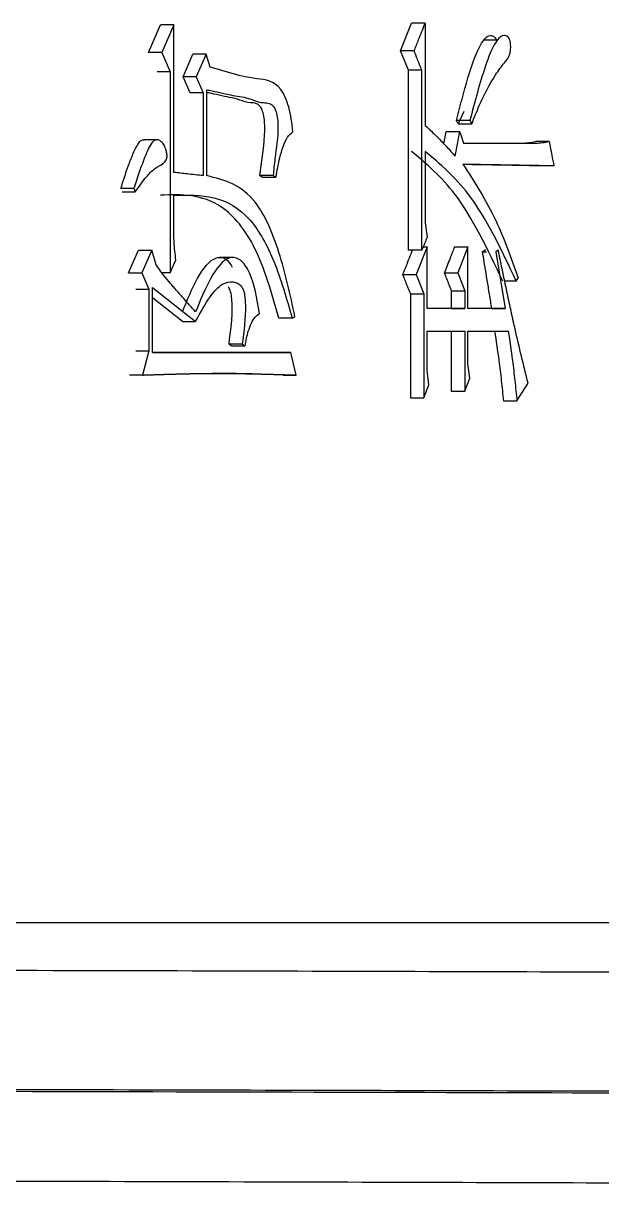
# Model space of a CAD drawing. Header units: millimetres. Extents: x 1852 to 4288, y 681 to 2404.
# Drawn here: x 2969.16 to 2973.01, y 942.27 to 950.04 of the extents above; entities that cross this region are included whole.
import ezdxf

# ---------------------------------------------------------------- set-up
doc = ezdxf.new("R2010")
doc.units = ezdxf.units.MM

msp = doc.modelspace()

# ---------------------------------------------------------------- linework, layer by layer
at = {"color": 7, "linetype": 'Continuous', "lineweight": 25}
for p, q in [((2971.6722, 949.8594), (2971.7455, 950.0433)), ((2971.8353, 950.0433), (2971.8353, 949.3618)), ((2969.9911, 949.8486), (2970.0713, 950.0325)), ((2970.1589, 950.0325), (2970.0713, 950.0325)), ((2970.1589, 950.0325), (2970.0786, 949.8486)), ((2970.1589, 949.0481), (2970.1589, 950.0325)), ((2972.3172, 949.9313), (2972.2257, 949.9313)), ((2970.0786, 949.8486), (2969.9911, 949.8486)), ((2970.0786, 949.8486), (2970.1354, 949.7188)), ((2970.2215, 949.6863), (2970.2868, 949.8378)), ((2970.3747, 949.8378), (2970.2868, 949.8378)), ((2970.3747, 949.8378), (2970.3093, 949.6863)), ((2970.4027, 949.7512), (2970.3747, 949.8378)), ((2971.724, 949.7296), (2971.6722, 949.8594)), ((2971.7619, 949.8594), (2971.6722, 949.8594)), ((2971.7239, 948.5289), (2971.724, 949.7296)), ((2971.8137, 949.7296), (2971.724, 949.7296)), ((2971.8137, 948.5289), (2971.8137, 949.7296)), ((2970.1354, 949.7188), (2970.0478, 949.7188)), ((2970.1354, 949.7188), (2970.1353, 948.3774)), ((2970.3093, 949.6863), (2970.2215, 949.6863)), ((2970.2681, 949.5782), (2970.2215, 949.6863)), ((2970.3093, 949.6863), (2970.356, 949.5782)), ((2970.356, 949.5782), (2970.2681, 949.5782)), ((2970.356, 949.5782), (2970.356, 949.0265)), ((2970.3794, 949.0265), (2970.3794, 949.5998)), ((2972.0924, 949.4554), (2972.0563, 949.3728)), ((2972.1339, 949.3942), (2972.0437, 949.3942)), ((2972.0563, 949.3728), (2972.1465, 949.3728)), ((2970.0498, 949.266), (2969.9618, 949.266)), ((2971.9612, 949.238), (2971.976, 949.3186)), ((2972.0661, 949.3186), (2971.976, 949.3186)), ((2971.8353, 949.1887), (2971.8353, 948.7128)), ((2972.0915, 949.2429), (2972.5262, 949.2429)), ((2972.0915, 949.2429), (2972.4355, 949.2429)), ((2972.4355, 949.2429), (2972.5262, 949.2429)), ((2972.6615, 949.2537), (2972.5706, 949.2537)), ((2972.6942, 949.0914), (2972.6032, 949.0914)), ((2970.822, 949.0265), (2970.7335, 949.0265)), ((2970.7518, 949.0157), (2970.8403, 949.0157)), ((2969.8931, 948.94), (2969.8058, 948.94)), ((2969.8931, 948.94), (2969.9027, 948.9182)), ((2970.1589, 948.6803), (2970.1589, 948.8967)), ((2971.8353, 948.7128), (2971.8482, 948.6154)), ((2969.8583, 948.3774), (2969.9248, 948.5289)), ((2969.9248, 948.5289), (2970.0122, 948.5289)), ((2970.0122, 948.5289), (2969.9456, 948.3774)), ((2970.0407, 948.4315), (2970.0122, 948.5289)), ((2971.8137, 948.5289), (2971.7239, 948.5289)), ((2971.8482, 948.5505), (2971.7749, 948.3667)), ((2971.8223, 948.5505), (2971.8482, 948.5505)), ((2971.8482, 948.1395), (2971.8482, 948.5505)), ((2972.1212, 948.5506), (2972.0534, 948.3775)), ((2972.1212, 948.1395), (2972.1212, 948.5506)), ((2972.2158, 948.5181), (2972.2325, 948.5289)), ((2972.2158, 948.5181), (2972.2457, 948.5181)), ((2972.2398, 948.5289), (2972.2325, 948.5289)), ((2972.3229, 948.5289), (2972.3062, 948.5181)), ((2972.3062, 948.5181), (2972.3688, 948.1395)), ((2970.1353, 948.3774), (2970.1731, 948.464)), ((2970.5522, 948.4803), (2970.464, 948.4803)), ((2969.8583, 948.3774), (2969.9456, 948.3774)), ((2969.9456, 948.3774), (2969.9932, 948.2693)), ((2970.1353, 948.3774), (2970.0808, 948.3774)), ((2971.6851, 948.3667), (2971.7749, 948.3667)), ((2971.7749, 948.3667), (2971.8266, 948.2368)), ((2971.9633, 948.3775), (2972.0534, 948.3775)), ((2972.0534, 948.3775), (2972.1, 948.2585)), ((2972.4435, 948.3234), (2972.4559, 948.345)), ((2969.9058, 948.2693), (2969.9932, 948.2693)), ((2969.9932, 948.2693), (2969.9932, 947.8582)), ((2970.017, 948.2801), (2970.3046, 948.0529)), ((2970.017, 947.8474), (2970.017, 948.2801)), ((2972.0098, 948.2585), (2972.1, 948.2585)), ((2972.0098, 948.2585), (2972.0098, 948.1395)), ((2972.1, 948.2585), (2972.1, 948.1395)), ((2972.4435, 948.3234), (2972.3658, 948.3234)), ((2970.2168, 948.0529), (2970.017, 948.2109)), ((2971.7368, 948.2368), (2971.8266, 948.2368)), ((2971.8266, 948.2368), (2971.8266, 947.5445)), ((2972.1, 948.1395), (2971.8482, 948.1395)), ((2972.0098, 948.1395), (2971.8482, 948.1395)), ((2972.0098, 948.1395), (2972.1, 948.1395)), ((2972.3688, 948.1395), (2972.1212, 948.1395)), ((2972.2783, 948.1395), (2972.1212, 948.1395)), ((2972.2783, 948.1395), (2972.3688, 948.1395)), ((2970.2168, 948.0529), (2970.3046, 948.0529)), ((2970.9493, 948.0746), (2970.9674, 948.0854)), ((2971.8482, 947.988), (2972.1, 947.9881)), ((2971.8482, 947.7284), (2971.8482, 947.988)), ((2972.0098, 947.9881), (2972.0098, 947.5878)), ((2972.1, 947.9881), (2972.1, 947.5878)), ((2972.1212, 947.9881), (2972.3896, 947.9881)), ((2972.1212, 947.7717), (2972.1212, 947.9881)), ((2970.6158, 947.9015), (2970.5276, 947.9015)), ((2970.5276, 947.9015), (2970.546, 947.8907)), ((2970.546, 947.8907), (2970.6342, 947.8907)), ((2970.6158, 947.9015), (2970.6342, 947.8907)), ((2969.9058, 947.8582), (2969.9932, 947.8582)), ((2969.9932, 947.8582), (2969.9504, 947.6959)), ((2970.9402, 947.8474), (2970.017, 947.8474)), ((2970.017, 947.8474), (2970.8516, 947.8474)), ((2970.8516, 947.8474), (2970.9402, 947.8474)), ((2970.9764, 947.696), (2970.9402, 947.8474)), ((2971.8611, 947.6311), (2971.8482, 947.7284)), ((2972.1338, 947.6743), (2972.1212, 947.7717)), ((2969.9504, 947.6959), (2969.863, 947.6959)), ((2970.8877, 947.696), (2970.9764, 947.696)), ((2971.8266, 947.5445), (2971.8611, 947.6311)), ((2972.1, 947.5878), (2972.1338, 947.6743)), ((2972.4477, 947.5229), (2972.522, 947.6419)), ((2972.0098, 947.5878), (2972.1, 947.5878)), ((2971.7368, 947.5445), (2971.8266, 947.5445)), ((2972.357, 947.5229), (2972.4477, 947.5229))]:
    msp.add_line(p, q, dxfattribs=at)
at = {"color": 7, "linetype": 'Continuous', "lineweight": 25, "flags": 128}
for points in [[(2971.8353, 950.0433), (2971.7904, 950.0433), (2971.7455, 950.0433)], [(2972.0563, 949.3728), (2972.0531, 949.3782), (2972.0499, 949.3836), (2972.0437, 949.3942)], [(2972.1339, 949.3942), (2972.1402, 949.3835), (2972.1465, 949.3728)], [(2969.8154, 948.9182), (2969.846, 948.9182), (2969.8744, 948.9182), (2969.9027, 948.9182)], [(2972.031, 948.5506), (2972.0538, 948.5506), (2972.0875, 948.5506), (2972.1212, 948.5506)], [(2971.7368, 948.2368), (2971.7368, 947.8907), (2971.7368, 947.5445)], [(2970.9493, 948.0746), (2970.9133, 948.0746), (2970.887, 948.0746), (2970.8606, 948.0746)]]:
    msp.add_lwpolyline(points, dxfattribs=at)
at = {"color": 7, "linetype": 'Continuous', "lineweight": 25}
for points, knots in [([(2971.7619, 949.8594), (2971.7719, 949.8844), (2971.7891, 949.9275), (2971.8136, 949.9888), (2971.828, 950.0252), (2971.8353, 950.0433)], [0, 0, 0, 0, 0.407194, 0.703597, 1, 1, 1, 1]), ([(2972.0437, 949.3942), (2972.0563, 949.442), (2972.0939, 949.5855), (2972.1468, 949.7744), (2972.2066, 949.9086), (2972.246, 949.9558), (2972.2709, 949.9631), (2972.2901, 949.9589), (2972.3014, 949.9486), (2972.3077, 949.9383), (2972.3093, 949.9318), (2972.3094, 949.9313)], [0, 0, 0, 0, 0.186803, 0.560962, 0.749178, 0.825797, 0.902611, 0.942659, 0.97537, 0.998161, 1, 1, 1, 1]), ([(2972.1465, 949.3728), (2972.1629, 949.4137), (2972.2112, 949.5337), (2972.2844, 949.6733), (2972.3534, 949.7695), (2972.3896, 949.8075), (2972.4023, 949.845), (2972.4062, 949.8738), (2972.4061, 949.9018), (2972.4024, 949.9259), (2972.3955, 949.944), (2972.3835, 949.9575), (2972.3628, 949.964), (2972.3344, 949.9552), (2972.287, 949.893), (2972.2367, 949.7625), (2972.1828, 949.5816), (2972.1503, 949.4568), (2972.1339, 949.3942)], [0, 0, 0, 0, 0.09565, 0.280795, 0.373244, 0.419662, 0.436462, 0.4533, 0.470465, 0.483389, 0.496387, 0.510841, 0.535897, 0.579802, 0.622961, 0.750748, 0.875017, 1, 1, 1, 1]), ([(2971.8137, 949.7296), (2971.8088, 949.7421), (2971.7988, 949.7671), (2971.7816, 949.8103), (2971.7692, 949.8411), (2971.7619, 949.8594)], [0, 0, 0, 0, 0.288432, 0.576865, 1, 1, 1, 1]), ([(2970.9538, 949.3186), (2970.9468, 949.3756), (2970.9331, 949.4867), (2970.8545, 949.6609), (2970.6607, 949.6714), (2970.5052, 949.7195), (2970.4027, 949.7512)], [0, 0, 0, 0, 0.1295403, 0.2526388, 0.50766, 1, 1, 1, 1]), ([(2970.3794, 949.5998), (2970.3911, 949.5975), (2970.4495, 949.5864), (2970.5471, 949.5603), (2970.6531, 949.549), (2970.7267, 949.5137), (2970.7734, 949.5136), (2970.8069, 949.5064), (2970.8291, 949.4842), (2970.8433, 949.4505), (2970.8525, 949.4054), (2970.857, 949.2978), (2970.8359, 949.1735), (2970.8256, 949.0647), (2970.822, 949.0266)], [0, 0, 0, 0, 0.051282, 0.25636, 0.431754, 0.51946, 0.589456, 0.639546, 0.668094, 0.696777, 0.732309, 0.768498, 0.918801, 1, 1, 1, 1]), ([(2970.7335, 949.0266), (2970.7363, 949.0487), (2970.7503, 949.1585), (2970.7703, 949.287), (2970.7631, 949.4116), (2970.7536, 949.4541), (2970.7396, 949.4854), (2970.7064, 949.5175), (2970.6638, 949.5085), (2970.6064, 949.5293), (2970.549, 949.547), (2970.4794, 949.5575), (2970.4231, 949.573), (2970.3896, 949.5797), (2970.3794, 949.5817)], [0, 0, 0, 0, 0.054921, 0.272966, 0.312507, 0.352188, 0.383382, 0.414603, 0.535292, 0.594414, 0.712513, 0.830508, 0.948503, 1, 1, 1, 1]), ([(2971.8353, 949.3618), (2971.8633, 949.3359), (2971.9115, 949.2913), (2971.9781, 949.2209), (2972.0169, 949.1778), (2972.0364, 949.1563)], [0, 0, 0, 0, 0.409741, 0.70481, 1, 1, 1, 1]), ([(2969.8058, 948.94), (2969.822, 948.9908), (2969.8472, 949.0704), (2969.884, 949.165), (2969.9101, 949.2205), (2969.9314, 949.2548), (2969.9488, 949.2668), (2969.9584, 949.2653), (2969.9618, 949.2647)], [0, 0, 0, 0, 0.385113, 0.602792, 0.768152, 0.874694, 0.955427, 1, 1, 1, 1]), ([(2969.9027, 948.9182), (2969.9269, 948.9532), (2969.9673, 949.0115), (2970.0292, 949.0766), (2970.073, 949.0951), (2970.0991, 949.1172), (2970.1078, 949.1297), (2970.1126, 949.1419), (2970.1145, 949.1555), (2970.1136, 949.1738), (2970.1079, 949.2005), (2970.0956, 949.231), (2970.0762, 949.2555), (2970.055, 949.2669), (2970.0337, 949.2665), (2970.0007, 949.2354), (2969.9673, 949.155), (2969.9278, 949.0503), (2969.9047, 948.9768), (2969.8931, 948.94)], [0, 0, 0, 0, 0.156412, 0.260868, 0.365462, 0.392662, 0.410241, 0.42134, 0.432549, 0.445637, 0.467959, 0.506678, 0.545841, 0.586947, 0.621916, 0.6571, 0.775363, 0.887354, 1, 1, 1, 1]), ([(2970.8403, 949.0157), (2970.8483, 949.0596), (2970.8615, 949.1316), (2970.888, 949.2213), (2970.9161, 949.2879), (2970.9414, 949.3084), (2970.9538, 949.3186)], [0, 0, 0, 0, 0.349071, 0.571765, 0.789358, 1, 1, 1, 1]), ([(2972.0364, 949.1563), (2972.0392, 949.1717), (2972.0448, 949.2024), (2972.0547, 949.2565), (2972.0618, 949.2952), (2972.0661, 949.3186)], [0, 0, 0, 0, 0.283862, 0.567725, 1, 1, 1, 1]), ([(2972.0661, 949.3186), (2972.0682, 949.3123), (2972.0735, 949.2965), (2972.082, 949.2713), (2972.0884, 949.2523), (2972.0915, 949.2429)], [0, 0, 0, 0, 0.250001, 0.6250002, 1, 1, 1, 1]), ([(2972.3529, 948.3234), (2972.2526, 948.5348), (2972.0749, 948.9092), (2971.8454, 949.1039), (2971.7455, 949.1887)], [0, 0, 0, 0, 0.564667, 1, 1, 1, 1]), ([(2972.4435, 948.3234), (2972.343, 948.5348), (2972.1651, 948.9093), (2971.9353, 949.104), (2971.8353, 949.1887)], [0, 0, 0, 0, 0.564597, 1, 1, 1, 1]), ([(2972.4355, 949.2429), (2972.4516, 949.2432), (2972.4823, 949.2437), (2972.5274, 949.2459), (2972.5562, 949.2511), (2972.5706, 949.2537)], [0, 0, 0, 0, 0.356279, 0.6779441, 1, 1, 1, 1]), ([(2972.5262, 949.2429), (2972.5423, 949.2432), (2972.573, 949.2437), (2972.6182, 949.2459), (2972.6471, 949.2511), (2972.6615, 949.2537)], [0, 0, 0, 0, 0.355817, 0.677713, 1, 1, 1, 1]), ([(2972.6615, 949.2537), (2972.6646, 949.2387), (2972.6706, 949.2087), (2972.6815, 949.1546), (2972.6893, 949.1155), (2972.6942, 949.0914)], [0, 0, 0, 0, 0.277507, 0.555013, 1, 1, 1, 1]), ([(2970.356, 949.0265), (2970.3383, 949.0284), (2970.3027, 949.0324), (2970.2371, 949.0396), (2970.1891, 949.0448), (2970.1589, 949.0481)], [0, 0, 0, 0, 0.271476, 0.542951, 1, 1, 1, 1]), ([(2972.6942, 949.0914), (2972.6902, 949.0915), (2972.6785, 949.0917), (2972.6628, 949.092), (2972.6432, 949.0923), (2972.6236, 949.0927), (2972.6039, 949.093), (2972.5842, 949.0934), (2972.5685, 949.0936), (2972.5487, 949.094), (2972.529, 949.0943), (2972.5092, 949.0947), (2972.4893, 949.095), (2972.4735, 949.0953), (2972.4536, 949.0956), (2972.4377, 949.0959), (2972.4178, 949.0962), (2972.3979, 949.0966), (2972.3779, 949.0969), (2972.3579, 949.0973), (2972.3419, 949.0976), (2972.3219, 949.098), (2972.3018, 949.0983), (2972.2817, 949.0987), (2972.2616, 949.0991), (2972.2455, 949.0994), (2972.2253, 949.0997), (2972.2092, 949.1), (2972.189, 949.1004), (2972.1728, 949.1007), (2972.1525, 949.1011), (2972.1254, 949.1016), (2972.1023, 949.102), (2972.0873, 949.1022)], [0, 0, 0, 0, 0.019729, 0.059186, 0.078915, 0.118372, 0.157829, 0.177558, 0.217015, 0.236744, 0.276201, 0.315659, 0.335387, 0.374845, 0.394573, 0.43403, 0.453759, 0.493216, 0.532674, 0.552402, 0.59186, 0.611588, 0.651046, 0.690503, 0.710232, 0.749689, 0.769418, 0.808875, 0.828604, 0.868061, 0.88779, 0.927247, 1, 1, 1, 1]), ([(2972.0873, 949.1022), (2972.1646, 948.9841), (2972.3038, 948.7715), (2972.4091, 948.4762), (2972.4559, 948.345)], [0, 0, 0, 0, 0.555449, 1, 1, 1, 1]), ([(2972.6032, 949.0914), (2972.5404, 949.0926), (2972.4096, 949.0951), (2972.2377, 949.0982), (2972.1279, 949.1), (2972.0882, 949.1007)], [0, 0, 0, 0, 0.371075, 0.772541, 1, 1, 1, 1]), ([(2970.9674, 948.0854), (2970.9355, 948.2321), (2970.8727, 948.5208), (2970.6876, 948.9485), (2970.4951, 948.9972), (2970.3794, 949.0265)], [0, 0, 0, 0, 0.291804, 0.574112, 1, 1, 1, 1]), ([(2970.7518, 949.0157), (2970.7503, 949.0166), (2970.7472, 949.0184), (2970.7411, 949.022), (2970.7365, 949.0247), (2970.7335, 949.0265)], [0, 0, 0, 0, 0.253186, 0.506379, 1, 1, 1, 1]), ([(2970.8403, 949.0157), (2970.8373, 949.0175), (2970.8312, 949.0211), (2970.8251, 949.0247), (2970.822, 949.0265)], [0, 0, 0, 0, 0.499996, 1, 1, 1, 1]), ([(2970.8606, 948.0746), (2970.8133, 948.2407), (2970.7208, 948.5656), (2970.4382, 948.9072), (2970.21, 948.9006), (2970.0713, 948.8967)], [0, 0, 0, 0, 0.291237, 0.569425, 1, 1, 1, 1]), ([(2970.1589, 948.8967), (2970.34, 948.8985), (2970.5949, 948.9011), (2970.8392, 948.4591), (2970.9122, 948.2041), (2970.9493, 948.0746)], [0, 0, 0, 0, 0.546872, 0.769893, 1, 1, 1, 1]), ([(2970.1731, 948.464), (2970.1684, 948.5037), (2970.16, 948.5749), (2970.1593, 948.648), (2970.1589, 948.6803)], [0, 0, 0, 0, 0.558835, 1, 1, 1, 1]), ([(2971.8482, 948.6154), (2971.8433, 948.6031), (2971.8351, 948.5825), (2971.8236, 948.5536), (2971.817, 948.5372), (2971.8137, 948.5289)], [0, 0, 0, 0, 0.428361, 0.714181, 1, 1, 1, 1]), ([(2970.2168, 948.1178), (2970.2486, 948.1964), (2970.311, 948.3504), (2970.418, 948.4905), (2970.5081, 948.481), (2970.5383, 948.4326), (2970.5493, 948.415)], [0, 0, 0, 0, 0.366502, 0.718078, 0.897344, 1, 1, 1, 1]), ([(2970.7307, 948.107), (2970.7143, 948.2062), (2970.6895, 948.356), (2970.6058, 948.4738), (2970.5072, 948.4938), (2970.3986, 948.3494), (2970.3363, 948.1961), (2970.3046, 948.1178)], [0, 0, 0, 0, 0.25015, 0.377758, 0.502112, 0.745934, 1, 1, 1, 1]), ([(2971.7497, 948.5289), (2971.7427, 948.5111), (2971.7284, 948.4752), (2971.7069, 948.4211), (2971.6924, 948.3848), (2971.6851, 948.3667)], [0, 0, 0, 0, 0.32842, 0.66421, 1, 1, 1, 1]), ([(2972.031, 948.5506), (2972.0212, 948.5256), (2972.0051, 948.4842), (2971.9825, 948.4266), (2971.9697, 948.3938), (2971.9633, 948.3775)], [0, 0, 0, 0, 0.432898, 0.716449, 1, 1, 1, 1]), ([(2972.2158, 948.5181), (2972.2261, 948.4553), (2972.2418, 948.3608), (2972.2626, 948.2346), (2972.273, 948.1712), (2972.2783, 948.1395)], [0, 0, 0, 0, 0.497508, 0.748754, 1, 1, 1, 1]), ([(2972.522, 947.6419), (2972.4924, 947.7615), (2972.4591, 947.8959), (2972.4266, 948.0415), (2972.4197, 948.0722), (2972.4147, 948.0952), (2972.4096, 948.1183), (2972.4054, 948.1376), (2972.4012, 948.1568), (2972.3979, 948.1723), (2972.3946, 948.1877), (2972.3921, 948.1993), (2972.3896, 948.2109), (2972.3863, 948.2264), (2972.383, 948.2419), (2972.3797, 948.2574), (2972.3772, 948.269), (2972.3748, 948.2806), (2972.3715, 948.2962), (2972.3682, 948.3117), (2972.365, 948.3272), (2972.3625, 948.3389), (2972.3593, 948.3544), (2972.356, 948.3699), (2972.3528, 948.3855), (2972.3503, 948.3971), (2972.3479, 948.4088), (2972.3455, 948.4205), (2972.343, 948.4322), (2972.341, 948.4419), (2972.3394, 948.4497), (2972.3382, 948.4555), (2972.337, 948.4613), (2972.3353, 948.4691), (2972.3337, 948.4769), (2972.3321, 948.4847), (2972.3309, 948.4905), (2972.3297, 948.4964), (2972.3281, 948.5042), (2972.3264, 948.5119), (2972.3246, 948.5208), (2972.3235, 948.5259), (2972.3229, 948.5289)], [0, 0, 0, 0, 0.414083, 0.465835, 0.49171, 0.517586, 0.543462, 0.569338, 0.582276, 0.608151, 0.621089, 0.634027, 0.646965, 0.659903, 0.685779, 0.698716, 0.711654, 0.724592, 0.73753, 0.763406, 0.776344, 0.789282, 0.802219, 0.828095, 0.841033, 0.853971, 0.866909, 0.879847, 0.892784, 0.905722, 0.912191, 0.91866, 0.925129, 0.931598, 0.944536, 0.951005, 0.957474, 0.963943, 0.970412, 0.98335, 0.989818, 1, 1, 1, 1]), ([(2970.3046, 948.1178), (2970.2781, 948.1474), (2970.2484, 948.1807), (2970.2153, 948.218), (2970.207, 948.2274), (2970.1988, 948.2367), (2970.1905, 948.2461), (2970.1822, 948.2555), (2970.1707, 948.2686), (2970.1359, 948.3081), (2970.0905, 948.3629), (2970.053, 948.4146), (2970.0407, 948.4315)], [0, 0, 0, 0, 0.297523, 0.334713, 0.371903, 0.390498, 0.427688, 0.464879, 0.483474, 0.557855, 0.855503, 1, 1, 1, 1]), ([(2971.6851, 948.3667), (2971.6901, 948.3542), (2971.7001, 948.3292), (2971.7173, 948.2859), (2971.7296, 948.2551), (2971.7368, 948.2368)], [0, 0, 0, 0, 0.288602, 0.577203, 1, 1, 1, 1]), ([(2971.9633, 948.3775), (2971.9681, 948.365), (2971.9784, 948.3389), (2971.9939, 948.2992), (2972.0045, 948.2721), (2972.0098, 948.2585)], [0, 0, 0, 0, 0.314838, 0.657419, 1, 1, 1, 1]), ([(2970.3046, 948.0529), (2970.3367, 948.1122), (2970.391, 948.2127), (2970.4774, 948.309), (2970.5415, 948.3221), (2970.5844, 948.3112), (2970.6088, 948.2933), (2970.6245, 948.2618), (2970.6339, 948.2194), (2970.6413, 948.096), (2970.6271, 947.9879), (2970.6158, 947.9015)], [0, 0, 0, 0, 0.237031, 0.40138, 0.534635, 0.589033, 0.643886, 0.675792, 0.707579, 0.7663, 1, 1, 1, 1]), ([(2970.5276, 947.9015), (2970.5391, 947.9894), (2970.5528, 948.0936), (2970.5458, 948.2156), (2970.5379, 948.2595), (2970.5274, 948.278), (2970.5231, 948.2857)], [0, 0, 0, 0, 0.664291, 0.787396, 0.911549, 1, 1, 1, 1]), ([(2970.6342, 947.8907), (2970.6407, 947.9245), (2970.6512, 947.9796), (2970.6759, 948.0428), (2970.7013, 948.0844), (2970.721, 948.0995), (2970.7307, 948.107)], [0, 0, 0, 0, 0.34974, 0.571287, 0.787704, 1, 1, 1, 1]), ([(2972.299, 947.9881), (2972.3087, 947.9232), (2972.3248, 947.8145), (2972.3439, 947.659), (2972.3527, 947.5683), (2972.357, 947.5229)], [0, 0, 0, 0, 0.424957, 0.71216, 1, 1, 1, 1]), ([(2972.3896, 947.9881), (2972.3994, 947.9233), (2972.4159, 947.8148), (2972.434, 947.6587), (2972.4431, 947.5682), (2972.4477, 947.5229)], [0, 0, 0, 0, 0.424962, 0.712284, 1, 1, 1, 1]), ([(2969.9504, 947.6959), (2969.9594, 947.6962), (2969.9729, 947.6967), (2969.9909, 947.6973), (2970.0044, 947.6977), (2970.0179, 947.6982), (2970.0314, 947.6986), (2970.0449, 947.6991), (2970.0583, 947.6995), (2970.0718, 947.6999), (2970.0897, 947.7005), (2970.1076, 947.701), (2970.1255, 947.7016), (2970.1389, 947.702), (2970.1568, 947.7025), (2970.1747, 947.7029), (2970.1925, 947.7034), (2970.2059, 947.7037), (2970.2192, 947.7041), (2970.237, 947.7045), (2970.2548, 947.7049), (2970.2726, 947.7052), (2970.2859, 947.7055), (2970.2992, 947.7057), (2970.3169, 947.706), (2970.3346, 947.7062), (2970.3523, 947.7064), (2970.3634, 947.7065), (2970.3722, 947.7066), (2970.3788, 947.7067), (2970.3855, 947.7067), (2970.3943, 947.7068), (2970.4031, 947.7068), (2970.4119, 947.7069), (2970.4186, 947.7069), (2970.4252, 947.7069), (2970.4318, 947.7069), (2970.4384, 947.7069), (2970.4439, 947.7069), (2970.4483, 947.7069), (2970.4516, 947.7069), (2970.456, 947.7069), (2970.4604, 947.7069), (2970.4648, 947.7069), (2970.4692, 947.7069), (2970.4747, 947.7069), (2970.4813, 947.7069), (2970.4901, 947.7068), (2970.4988, 947.7068), (2970.5076, 947.7067), (2970.5142, 947.7067), (2970.523, 947.7066), (2970.5339, 947.7065), (2970.5471, 947.7064), (2970.5602, 947.7063), (2970.5733, 947.7061), (2970.5908, 947.7059), (2970.6083, 947.7056), (2970.6257, 947.7053), (2970.6388, 947.7051), (2970.6519, 947.7048), (2970.6693, 947.7045), (2970.6867, 947.7041), (2970.7041, 947.7037), (2970.7171, 947.7034), (2970.7301, 947.7031), (2970.7475, 947.7027), (2970.7648, 947.7022), (2970.7821, 947.7018), (2970.7951, 947.7014), (2970.8123, 947.701), (2970.8296, 947.7005), (2970.8469, 947.7), (2970.8598, 947.6996), (2970.8727, 947.6992), (2970.8899, 947.6987), (2970.9071, 947.6981), (2970.9243, 947.6976), (2970.9372, 947.6972), (2970.9546, 947.6966), (2970.9676, 947.6962), (2970.9764, 947.696)], [0, 0, 0, 0, 0.025705, 0.038557, 0.05141, 0.064262, 0.077115, 0.089967, 0.102819, 0.115672, 0.128524, 0.154229, 0.167082, 0.179934, 0.192786, 0.218491, 0.231344, 0.244196, 0.257049, 0.269901, 0.295606, 0.308458, 0.321311, 0.334163, 0.347016, 0.37272, 0.385573, 0.398425, 0.404851, 0.411278, 0.417704, 0.42413, 0.436983, 0.443409, 0.449835, 0.456261, 0.462687, 0.469114, 0.47554, 0.478753, 0.481966, 0.485179, 0.491605, 0.494818, 0.498032, 0.504458, 0.510884, 0.51731, 0.530163, 0.536589, 0.543015, 0.549441, 0.562294, 0.575146, 0.587999, 0.600851, 0.613703, 0.639408, 0.652261, 0.665113, 0.677966, 0.690818, 0.716523, 0.729375, 0.742228, 0.75508, 0.767932, 0.793637, 0.80649, 0.819342, 0.832195, 0.857899, 0.870752, 0.883604, 0.896457, 0.909309, 0.935014, 0.947866, 0.960719, 0.973571, 1, 1, 1, 1]), ([(2970.8877, 947.696), (2970.7501, 947.7011), (2970.5933, 947.707), (2970.4332, 947.7069), (2970.4137, 947.7069)], [0, 0, 0, 0, 0.87795, 1, 1, 1, 1]), ([(2914.6119, 944.041), (2915.2582, 944.041), (2918.4935, 944.0411), (2924.2455, 944.0411), (2930.4451, 944.0412), (2936.4545, 944.0412), (2941.0939, 944.0413), (2946.6312, 944.0413), (2950.8396, 944.0414), (2955.774, 944.0414), (2960.3717, 944.0414), (2964.4668, 944.0415), (2968.1484, 944.0415), (2970.7569, 944.0416), (2973.567, 944.0416), (2975.4373, 944.0417), (2977.4656, 944.0418), (2978.2219, 944.0419), (2978.7506, 944.0419)], [0, 0, 0, 0, 0.020124, 0.100733, 0.181328, 0.221587, 0.302184, 0.342442, 0.423039, 0.463298, 0.543894, 0.624491, 0.664749, 0.745346, 0.785604, 0.8662, 0.906458, 1, 1, 1, 1]), ([(2907.4729, 943.773), (2908.7452, 943.7729), (2911.0715, 943.7729), (2914.435, 943.7724), (2917.5681, 943.7719), (2920.6843, 943.7712), (2923.778, 943.7702), (2926.8435, 943.7691), (2929.875, 943.7678), (2934.129, 943.7657), (2939.6694, 943.7624), (2946.4133, 943.7572), (2953.1409, 943.7505), (2958.8619, 943.7431), (2963.5824, 943.7355), (2967.3852, 943.7281), (2970.8193, 943.7199), (2973.7777, 943.7108), (2976.2311, 943.7011), (2977.2767, 943.6943), (2977.8085, 943.6908)], [0, 0, 0, 0, 0.037781, 0.069081, 0.100468, 0.131943, 0.163506, 0.195157, 0.226895, 0.258722, 0.330934, 0.408983, 0.49287, 0.582593, 0.645672, 0.711347, 0.779618, 0.850484, 0.923944, 1, 1, 1, 1]), ([(2978.5645, 942.8917), (2978.0648, 942.8949), (2977.079, 942.9014), (2974.7984, 942.9107), (2972.0377, 942.9194), (2968.8093, 942.9274), (2965.1986, 942.9347), (2960.6526, 942.9424), (2955.0495, 942.9501), (2948.3308, 942.9573), (2941.4281, 942.9631), (2934.4986, 942.9676), (2927.6746, 942.9708), (2921.0646, 942.9731), (2914.7547, 942.9744), (2910.2504, 942.9748), (2907.8676, 942.9749), (2907.4729, 942.9749)], [0, 0, 0, 0, 0.07139, 0.140843, 0.208359, 0.273937, 0.337578, 0.399281, 0.488173, 0.572709, 0.652888, 0.72871, 0.800173, 0.867277, 0.930021, 0.988406, 1, 1, 1, 1]), ([(2979.1013, 942.8777), (2978.3765, 942.8822), (2976.9267, 942.8914), (2973.1364, 942.9043), (2968.2383, 942.9163), (2962.1977, 942.9273), (2955.1497, 942.937), (2947.2068, 942.9453), (2938.5071, 942.952), (2929.2002, 942.9571), (2920.7584, 942.9599), (2913.4783, 942.9612), (2909.4747, 942.9614), (2907.4729, 942.9615)], [0, 0, 0, 0, 0.0981345, 0.196269, 0.2944034, 0.3925379, 0.4906723, 0.5888066, 0.686941, 0.7850753, 0.8832097, 0.9416048, 1, 1, 1, 1]), ([(2889.0857, 942.37), (2892.1104, 942.3708), (2898.1469, 942.3725), (2907.3, 942.3728), (2916.3419, 942.3715), (2925.1693, 942.3685), (2933.6615, 942.3639), (2940.506, 942.3587), (2945.9631, 942.3536), (2950.3159, 942.3489), (2954.7737, 942.3434), (2959.2523, 942.3368), (2963.3862, 942.3296), (2967.1266, 942.3219), (2970.4449, 942.3137), (2973.4801, 942.3047), (2976.1323, 942.2948), (2978.3672, 942.2841), (2979.3452, 942.2765), (2979.8443, 942.2727)], [0, 0, 0, 0, 0.074691, 0.149062, 0.223115, 0.296848, 0.370262, 0.443356, 0.483243, 0.526636, 0.573536, 0.623941, 0.677851, 0.725458, 0.775499, 0.827974, 0.882883, 0.940225, 1, 1, 1, 1])]:
    msp.add_open_spline(points, degree=3, knots=knots, dxfattribs=at)

doc.saveas('drawing.dxf')
